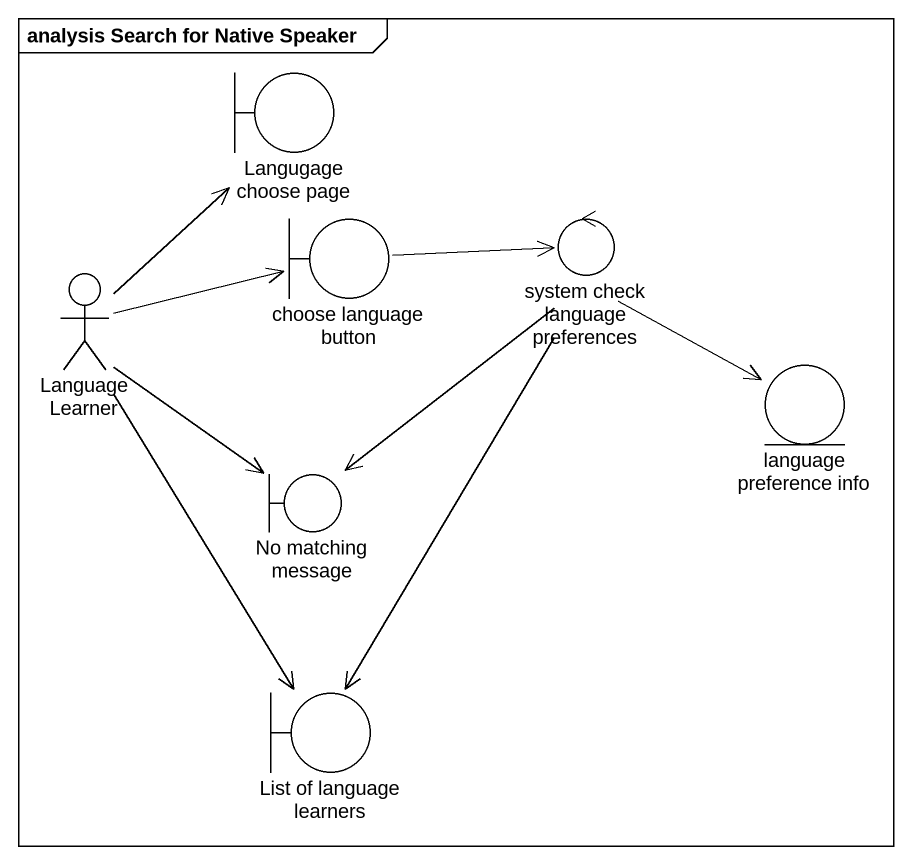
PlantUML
@startuml
mainframe analysis Search for Native Speaker
boundary "Langugage choose page" as Langugage_choose_page
actor "Language Learner" as Language_Learner
boundary "choose language button" as choose_language_button
control "system check language preferences" as system_check_language
entity "language preference info" as language_preference_info
boundary "No matching message" as No_matching_message
boundary "List of language learners" as List_of_language_learners
Language_Learner -up-> Langugage_choose_page
Language_Learner -right-> choose_language_button
Language_Learner --> No_matching_message
Language_Learner --> List_of_language_learners
choose_language_button -right-> system_check_language
system_check_language --> language_preference_info
system_check_language --> No_matching_message
system_check_language --> List_of_language_learners
@enduml
